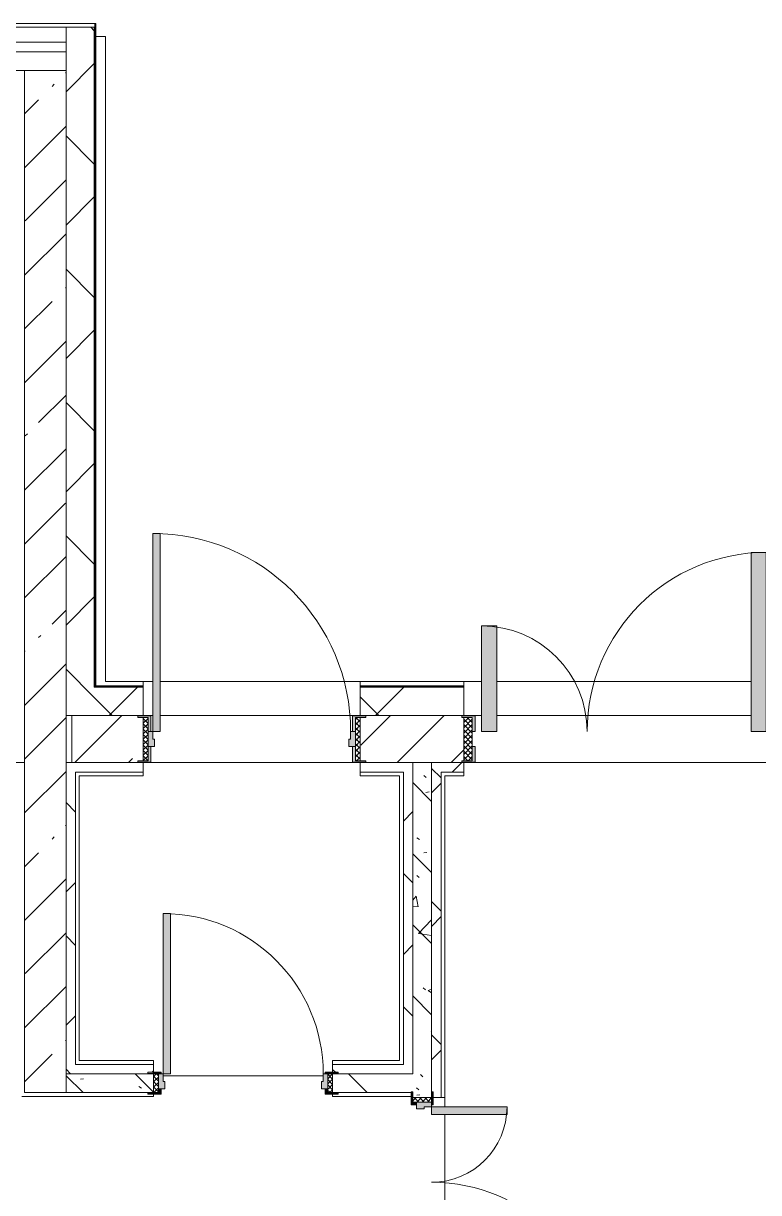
# Model space of a CAD drawing. Header units: millimetres. Extents: x 3991 to 282775, y -8553 to 29560.
# Drawn here: x 233559 to 237460, y 21150 to 27350 of the extents above; entities that cross this region are included whole.
import ezdxf

# ---------------------------------------------------------------- set-up
doc = ezdxf.new("R2010")
doc.units = ezdxf.units.MM
for name, color, linetype, lineweight, true_color in [('A-DOOR-3', 7, 'Continuous', 5, 0xaaaaaa), ('A-DOOR-4', 7, 'Continuous', 5, 0xe2e2e2), ('A-DOOR-FRAM-2', 7, 'Continuous', 5, 0xe2e2e2), ('A-DOOR-FRAM-3', 7, 'Continuous', 5, 0xaaaaaa), ('A-FLOR-1', 7, 'Continuous', 5, 0xaaaaaa), ('I-WALL-4', 7, 'Continuous', 5, 0x787878)]:
    doc.layers.add(name, color=color, linetype=linetype, lineweight=lineweight, true_color=true_color)
for name, color, linetype, lineweight in [('A-WALL', 7, 'Continuous', 9), ('A-WALL-4', 7, 'Continuous', 5), ('I-WALL-3', 7, 'Continuous', 5)]:
    doc.layers.add(name, color=color, linetype=linetype, lineweight=lineweight)
pattern_1 = [(45, (148815.1, 0), (-353.5534, 353.5534), []), (135, (148815.1, 0), (-353.5534, -353.5534), [])]
pattern_2 = [(45, (148815.1, 0), (-285.1231, 285.1231), []), (45, (149100.2, 0), (-285.1231, 285.1231), [504.031, -100.806, 16.764, -84.042])]
pattern_3 = [(135, (148815.1, 0), (-377.1708, -377.1708), [533.4, -88.9, 17.78, -88.9]), (135, (148815.1, 376.94), (-377.1708, -377.1708), []), (50, (148815.1, 0), (637.6445, -55.7866), [66.675, -733.425]), (355, (148815.1, 0), (-123.3494, 668.699), [53.34, -586.74]), (100.451, (148868.2, -4.65), (514.299, 612.908), [56.665, -623.315]), (46.184, (148815.1, 177.8), (948.7764, -147.15), [100.012, -1100.137]), (96.636, (148894.15, 165.5), (830.909, 865.997), [84.998, -934.973]), (351.184, (148815.1, 177.8), (830.918, 865.988), [80.01, -880.11]), (21, (148904, 133.35), (530.6506, -357.9283), [66.675, -733.425]), (326, (148904, 133.35), (216.308, 644.6585), [53.34, -586.74]), (71.451, (148948.2, 103.5), (746.9596, 286.7243), [56.665, -623.315]), (37.5, (148815.09, 0), (10.81053, 295.9426), [16.764, -562.864, 16.764, -578.866, -588.962]), (37.5, (148815.09, 0), (10.81053, 295.9426), [-1175.258, 16.764, -572.198]), (7.5, (148815.1, 0), (233.8692, 350.6318), [16.764, -322.834, 16.764, -549.529, -224.472]), (7.5, (148815.1, 0), (233.8692, 350.6318), [-905.891, 16.764, -207.708]), (327.5, (148616.84, 0), (474.5678, -20.0513), [16.764, -205.486, 16.764, -676.656, -920.115]), (327.5, (148616.84, 0), (474.5678, -20.0513), [-915.67, 16.764, -903.351]), (317.5, (148527.94, 0), (518.4522, 88.9934), [16.764, -272.161, 16.764, -443.738, -653.415]), (317.5, (148527.94, 0), (518.4522, 88.9934), [-749.427, 16.764, -636.651])]

# ---------------------------------------------------------------- blocks, each defined once
blk = doc.blocks.new('110_Дверь_СКБ_2Ст_Внутренняя - ДН-7д_л__ ДОО_Дв_1450x2100h_Загрузочная_ Помещение холодильных камер-21737406-Общий план 1 этажа с размещением фрагментов 1_1-1_9')
at = {"layer": 'A-DOOR-3'}
h = blk.add_hatch(dxfattribs=at)
h.set_pattern_fill('FP_87', color=256, style=0, pattern_type=2)
h.set_pattern_definition([(135, (1471.41, 189.685), (-14.14214, -14.14214), []), (225, (1471.41, 189.685), (14.14214, -14.14214), [])])
h.paths.add_polyline_path([(862.5, -115), (862.5, 115), (817.5, 115), (817.5, -115)])
at = {"layer": 'A-DOOR-4'}
for points in [[(767.5, 40), (767.5, 990), (687.5, 990), (687.5, 40)], [(-742.5, 40), (-662.5, 40), (-662.5, 600), (-742.5, 600), (-742.5, 125)]]:
    blk.add_hatch(color=256, dxfattribs=at).paths.add_polyline_path(points)
h = blk.add_hatch(color=256, dxfattribs=at)
h.paths.add_polyline_path([(-777.5, 40), (-777.5, 123), (-847.5, 123), (-844.3, 115), (-792.5, 115), (-792.5, 40)])
h.paths.add_polyline_path([(812.5, 40), (817.5, 40), (817.5, 115), (872.5, 115), (872.5, 123), (802.5, 123), (802.5, 40)])
h = blk.add_hatch(color=256, dxfattribs=at)
h.paths.add_polyline_path([(872.5, -123), (872.5, -115), (817.5, -115), (812.5, -40), (802.5, -40), (802.5, -123), (862.5, -123)])
h.paths.add_polyline_path([(-833.5, -123), (-777.5, -123), (-777.5, -40), (-792.5, -40), (-792.5, -115), (-847.5, -115), (-842.5, -123), (-837.5, -123)])
at = {"layer": 'A-DOOR-FRAM-3'}
h = blk.add_hatch(dxfattribs=at)
h.set_pattern_fill('FP_88', color=256, style=0, pattern_type=2)
h.set_pattern_definition([(45, (-651.384, 189.685), (-14.1421, 14.1421), []), (135, (-651.384, 189.685), (-14.1421, -14.1421), [])])
h.paths.add_polyline_path([(-792.5, -115), (-792.5, 115), (-837.5, 115), (-837.5, -115)])
at = {"layer": 'A-DOOR-3'}
for p, q in [((767.5, 990), (687.5, 990)), ((687.5, 990), (687.5, 40)), ((767.5, 40), (767.5, 990)), ((-742.5, 600), (-742.5, 40)), ((-662.5, 600), (-742.5, 600)), ((-662.5, 40), (-662.5, 600)), ((-777.5, 123), (-847.5, 123)), ((-847.5, 123), (-847.5, 115)), ((-847.5, 115), (-792.5, 115)), ((-792.5, 115), (-792.5, 40)), ((-777.5, 40), (-777.5, 123)), ((872.5, 123), (802.5, 123)), ((802.5, 123), (802.5, 40)), ((817.5, 40), (817.5, 115)), ((817.5, 115), (872.5, 115)), ((872.5, 115), (872.5, 123)), ((-792.5, 40), (-777.5, 40)), ((-742.5, 40), (-662.5, 40)), ((687.5, 40), (767.5, 40)), ((802.5, 40), (817.5, 40)), ((-777.5, -40), (-792.5, -40)), ((-792.5, -40), (-792.5, -115)), ((-777.5, -123), (-777.5, -40)), ((817.5, -40), (802.5, -40)), ((802.5, -40), (802.5, -123)), ((817.5, -115), (817.5, -40)), ((-847.5, -115), (-847.5, -123)), ((-792.5, -115), (-847.5, -115)), ((-847.5, -123), (-777.5, -123)), ((802.5, -123), (872.5, -123)), ((872.5, -115), (817.5, -115)), ((872.5, -123), (872.5, -115))]:
    blk.add_line(p, q, dxfattribs=at)
for centre, radius, start, end in [((767.5, 40), 950, 90, 180), ((-742.5, 40), 560, 0, 90)]:
    blk.add_arc(centre, radius, start, end, dxfattribs=at)
at = {"layer": 'A-DOOR-FRAM-3'}
for p, q in [((-792.5, 115), (-837.5, 115)), ((-837.5, 115), (-837.5, -115)), ((-792.5, -115), (-792.5, 115)), ((862.5, 115), (817.5, 115)), ((817.5, 115), (817.5, -115)), ((862.5, -115), (862.5, 115)), ((-837.5, -115), (-792.5, -115)), ((817.5, -115), (862.5, -115))]:
    blk.add_line(p, q, dxfattribs=at)
blk = doc.blocks.new('110_Дверь_СКБ_1Ст_Внутренняя1 - ДН-6д_ ДОО_Дв_1150x2100-24253098-Общий план 1 этажа с размещением фрагментов 1_1-1_9')
at = {"layer": 'A-DOOR-3'}
h = blk.add_hatch(dxfattribs=at)
h.set_pattern_fill('FP_89', color=256, style=0, pattern_type=2)
h.set_pattern_definition([(135, (1726.41, 189.685), (-14.14214, -14.14214), []), (225, (1726.41, 189.685), (14.14214, -14.14214), [])])
h.paths.add_polyline_path([(587.5, -115), (587.5, 115), (562.5, 115), (562.5, -115)])
at = {"layer": 'A-DOOR-4'}
h = blk.add_hatch(color=256, dxfattribs=at)
h.paths.add_polyline_path([(-522.5, 40), (-522.5, 123), (-592.5, 123), (-592.5, 115), (-537.5, 115), (-537.5, 40)])
h.paths.add_polyline_path([(562.5, 40), (562.5, 115), (617.5, 115), (617.5, 123), (547.5, 123), (547.5, 40)])
h = blk.add_hatch(color=256, dxfattribs=at)
h.paths.add_polyline_path([(-502.5, -40), (-505.6, 0), (-512.5, 0), (-512.5, 40), (-537.5, 40), (-537.5, -40), (-505.6, -40)])
h.paths.add_polyline_path([(562.5, -40), (562.5, 40), (537.5, 40), (537.5, 0), (527.5, 0), (527.5, -40), (537.5, -40)])
h = blk.add_hatch(color=256, dxfattribs=at)
h.paths.add_polyline_path([(587.7, -123), (617.5, -123), (617.5, -115), (562.5, -115), (562.5, -40), (547.5, -40), (547.5, -123), (587.5, -123)])
h.paths.add_polyline_path([(-548.9, -123), (-522.5, -119.1), (-522.5, -40), (-537.5, -40), (-537.5, -115), (-592.5, -115), (-592.5, -123), (-562.5, -123)])
at = {"layer": 'A-DOOR-FRAM-2'}
blk.add_hatch(color=256, dxfattribs=at).paths.add_polyline_path([(-512.5, 40), (-472.5, 40), (-472.5, 1090), (-512.5, 1090), (-512.5, 80)])
at = {"layer": 'A-DOOR-FRAM-3'}
h = blk.add_hatch(dxfattribs=at)
h.set_pattern_fill('FP_90', color=256, style=0, pattern_type=2)
h.set_pattern_definition([(45, (-396.384, 189.685), (-14.1421, 14.1421), []), (135, (-396.384, 189.685), (-14.1421, -14.1421), [])])
h.paths.add_polyline_path([(-537.5, -115), (-537.5, 115), (-562.5, 115), (-562.5, -115)])
at = {"layer": 'A-DOOR-3'}
for p, q in [((-512.5, 1090), (-512.5, 40)), ((-472.5, 1090), (-512.5, 1090)), ((-472.5, 40), (-472.5, 1090)), ((-522.5, 123), (-592.5, 123)), ((-592.5, 123), (-592.5, 115)), ((-592.5, 115), (-537.5, 115)), ((-537.5, 115), (-537.5, 40)), ((-522.5, 40), (-522.5, 123)), ((617.5, 123), (547.5, 123)), ((547.5, 123), (547.5, 40)), ((562.5, 40), (562.5, 115)), ((562.5, 115), (617.5, 115)), ((617.5, 115), (617.5, 123)), ((-537.5, 40), (-522.5, 40)), ((-512.5, 40), (-472.5, 40)), ((547.5, 40), (562.5, 40)), ((-522.5, -40), (-537.5, -40)), ((-537.5, -40), (-537.5, -115)), ((-522.5, -123), (-522.5, -40)), ((562.5, -40), (547.5, -40)), ((547.5, -40), (547.5, -123)), ((562.5, -115), (562.5, -40)), ((-592.5, -115), (-592.5, -123)), ((-537.5, -115), (-592.5, -115)), ((-592.5, -123), (-522.5, -123)), ((547.5, -123), (617.5, -123)), ((617.5, -115), (562.5, -115)), ((617.5, -123), (617.5, -115))]:
    blk.add_line(p, q, dxfattribs=at)
blk.add_arc((-512.5, 40), 1050, 360, 90, dxfattribs=at)
at = {"layer": 'A-DOOR-FRAM-3'}
for p, q in [((-537.5, 115), (-562.5, 115)), ((-562.5, 115), (-562.5, -115)), ((-537.5, -115), (-537.5, 115)), ((587.5, 115), (562.5, 115)), ((562.5, 115), (562.5, -115)), ((587.5, -115), (587.5, 115)), ((-512.5, 40), (-537.5, 40)), ((-537.5, 40), (-537.5, -40)), ((-512.5, 0), (-512.5, 40)), ((-502.5, 0), (-512.5, 0)), ((-502.5, -40), (-502.5, 0)), ((537.5, 0), (527.5, 0)), ((527.5, 0), (527.5, -40)), ((537.5, 40), (537.5, 0)), ((562.5, 40), (537.5, 40)), ((562.5, -40), (562.5, 40)), ((-537.5, -40), (-502.5, -40)), ((527.5, -40), (562.5, -40)), ((-562.5, -115), (-537.5, -115)), ((562.5, -115), (587.5, -115))]:
    blk.add_line(p, q, dxfattribs=at)
blk = doc.blocks.new('110_Дверь_СКБ_1Ст_Внутренняя1 - Д-8_п_ 950x2100h_охрана 2-32213875-Общий план 1 этажа с размещением фрагментов 1_1-1_9')
at = {"layer": 'A-DOOR-3'}
h = blk.add_hatch(dxfattribs=at)
h.set_pattern_fill('FP_52', color=256, style=0, pattern_type=2)
h.set_pattern_definition([(135, (1826.41, 114.685), (-14.14214, -14.14214), []), (225, (1826.41, 114.685), (14.14214, -14.14214), [])])
h.paths.add_polyline_path([(487.5, -50), (487.5, 50), (462.5, 50), (465.3, -50)])
at = {"layer": 'A-DOOR-4'}
h = blk.add_hatch(color=256, dxfattribs=at)
h.paths.add_polyline_path([(-437.5, -30), (-402.5, -30), (-402.5, 10), (-412.5, 10), (-412.5, 50), (-437.5, 50), (-437.5, 40)])
h.paths.add_polyline_path([(462.5, -30), (462.5, 50), (437.5, 50), (437.5, 10), (427.5, 10), (427.5, -30), (437.5, -30)])
at = {"layer": 'A-DOOR-FRAM-2'}
for points in [[(-372.5, 50), (-372.5, 900), (-412.5, 900), (-412.5, 50)], [(-460, 50), (-422.5, 50), (-422.5, 58), (-492.5, 53.6), (-492.5, 50), (-460.3, 50)], [(517.5, 50), (517.1, 58), (447.5, 58), (447.5, 50), (517.1, 50)], [(-437.5, -58), (-422.5, -58), (-422.5, -50), (-492.5, -50), (-492.5, -58), (-456.1, -58)], [(-422.5, -50), (-422.5, -30), (-437.5, -30), (-437.5, -50)], [(462.5, -50), (462.5, -30), (447.5, -30), (447.5, -50)], [(464.5, -58), (517.5, -58), (517.1, -50), (447.5, -50), (447.5, -58), (462.5, -58)]]:
    blk.add_hatch(color=256, dxfattribs=at).paths.add_polyline_path(points)
at = {"layer": 'A-DOOR-FRAM-3'}
h = blk.add_hatch(dxfattribs=at)
h.set_pattern_fill('FP_53', color=256, style=0, pattern_type=2)
h.set_pattern_definition([(45, (-296.384, 114.685), (-14.1421, 14.1421), []), (135, (-296.384, 114.685), (-14.1421, -14.1421), [])])
h.paths.add_polyline_path([(-437.5, -50), (-437.5, 50), (-462.5, 50), (-460.3, -50), (-456.3, -50)])
at = {"layer": 'A-DOOR-3'}
for p, q in [((-412.5, 900), (-412.5, 50)), ((-372.5, 900), (-412.5, 900)), ((-372.5, 50), (-372.5, 900)), ((-412.5, 50), (-372.5, 50))]:
    blk.add_line(p, q, dxfattribs=at)
blk.add_arc((-412.5, 50), 850, 360, 90, dxfattribs=at)
at = {"layer": 'A-DOOR-FRAM-3'}
for p, q in [((-422.5, 58), (-492.5, 58)), ((-492.5, 58), (-492.5, 50)), ((-492.5, 50), (-422.5, 50)), ((-437.5, 50), (-462.5, 50)), ((-462.5, 50), (-462.5, -50)), ((-412.5, 50), (-437.5, 50)), ((-437.5, 50), (-437.5, -30)), ((-437.5, -50), (-437.5, 50)), ((-422.5, 50), (-437.5, 50)), ((-437.5, 50), (-437.5, 49)), ((-437.5, 49), (-422.5, 49)), ((-422.5, 50), (-422.5, 58)), ((-422.5, 49), (-422.5, 50)), ((-412.5, 10), (-412.5, 50)), ((-402.5, 10), (-412.5, 10)), ((-402.5, -30), (-402.5, 10)), ((437.5, 10), (427.5, 10)), ((427.5, 10), (427.5, -30)), ((437.5, 50), (437.5, 10)), ((462.5, 50), (437.5, 50)), ((517.5, 58), (447.5, 58)), ((447.5, 58), (447.5, 50)), ((462.5, 50), (447.5, 50)), ((447.5, 50), (447.5, 49)), ((447.5, 50), (517.5, 50)), ((447.5, 49), (462.5, 49)), ((462.5, -30), (462.5, 50)), ((487.5, 50), (462.5, 50)), ((462.5, 50), (462.5, -50)), ((462.5, 49), (462.5, 50)), ((487.5, -50), (487.5, 50)), ((517.5, 50), (517.5, 58)), ((-422.5, -50), (-492.5, -50)), ((-492.5, -50), (-492.5, -58)), ((-492.5, -58), (-422.5, -58)), ((-462.5, -50), (-437.5, -50)), ((-437.5, -30), (-402.5, -30)), ((-422.5, -30), (-437.5, -30)), ((-437.5, -30), (-437.5, -50)), ((-437.5, -50), (-422.5, -50)), ((-422.5, -50), (-422.5, -30)), ((-422.5, -58), (-422.5, -50)), ((427.5, -30), (462.5, -30)), ((462.5, -30), (447.5, -30)), ((447.5, -30), (447.5, -50)), ((447.5, -50), (462.5, -50)), ((517.5, -50), (447.5, -50)), ((447.5, -50), (447.5, -58)), ((447.5, -58), (517.5, -58)), ((462.5, -50), (462.5, -30)), ((462.5, -50), (487.5, -50)), ((517.5, -58), (517.5, -50))]:
    blk.add_line(p, q, dxfattribs=at)
blk = doc.blocks.new('110_Дверь_СКБ_2Ст - Д-10а_ СОШ_Дв_1450x2100h_Горячий цех-25784455-Общий план 1 этажа с размещением фрагментов 1_1-1_9')
at = {"layer": 'A-DOOR-3'}
h = blk.add_hatch(dxfattribs=at)
h.set_pattern_fill('FP_95', color=256, style=0, pattern_type=2)
h.set_pattern_definition([(135, (1601.41, 114.685), (-14.14214, -14.14214), []), (225, (1601.41, 114.685), (14.14214, -14.14214), [])])
h.paths.add_polyline_path([(712.5, -50), (712.5, 50), (687.5, 50), (687.5, -50)])
at = {"layer": 'A-DOOR-4'}
for points in [[(662.5, 50), (662.5, 950), (622.5, 950), (625.9, 50)], [(-597.5, 175), (-597.5, 450), (-637.5, 450), (-637.5, 50), (-597.5, 50), (-597.5, 120)]]:
    blk.add_hatch(color=256, dxfattribs=at).paths.add_polyline_path(points)
h = blk.add_hatch(color=256, dxfattribs=at)
h.paths.add_polyline_path([(687.5, -30), (687.5, 50), (662.5, 50), (662.5, 10), (652.5, 10), (652.5, -30), (662.5, -30)])
h.paths.add_polyline_path([(-627.5, -30), (-627.5, 10), (-637.5, 10), (-637.5, 50), (-662.5, 50), (-662.5, -30), (-637.5, -30)])
at = {"layer": 'A-DOOR-FRAM-2'}
for points in [[(-647.5, 58), (-717.5, 58), (-712.5, 50), (-647.5, 50)], [(742.5, 58), (672.5, 58), (672.5, 50), (742.5, 50)], [(-647.5, -50), (-717.5, -53.5), (-712.5, -58), (-647.5, -58)], [(-647.5, -50), (-647.5, -30), (-662.5, -30), (-662.5, -50)], [(687.5, -30), (672.5, -30), (672.5, -50), (687.5, -50)], [(742.5, -50), (672.5, -50), (672.5, -58), (742.5, -58)]]:
    blk.add_hatch(color=256, dxfattribs=at).paths.add_polyline_path(points)
at = {"layer": 'A-DOOR-FRAM-3'}
h = blk.add_hatch(dxfattribs=at)
h.set_pattern_fill('FP_96', color=256, style=0, pattern_type=2)
h.set_pattern_definition([(45, (-521.384, 114.685), (-14.1421, 14.1421), []), (135, (-521.384, 114.685), (-14.1421, -14.1421), [])])
h.paths.add_polyline_path([(-662.5, -24.2), (-662.5, 50), (-687.5, 50), (-687.5, -50), (-662.5, -50)])
at = {"layer": 'A-DOOR-3'}
for p, q in [((662.5, 950), (622.5, 950)), ((622.5, 950), (622.5, 50)), ((662.5, 50), (662.5, 950)), ((-637.5, 450), (-637.5, 50)), ((-597.5, 450), (-637.5, 450)), ((-597.5, 50), (-597.5, 450)), ((-637.5, 50), (-597.5, 50)), ((622.5, 50), (662.5, 50))]:
    blk.add_line(p, q, dxfattribs=at)
for centre, radius, start, end in [((662.5, 50), 900, 90, 180), ((-637.5, 50), 400, 0, 90)]:
    blk.add_arc(centre, radius, start, end, dxfattribs=at)
at = {"layer": 'A-DOOR-FRAM-3'}
for p, q in [((-647.5, 58), (-717.5, 58)), ((-717.5, 58), (-717.5, 50)), ((-717.5, 50), (-647.5, 50)), ((-662.5, 50), (-687.5, 50)), ((-687.5, 50), (-687.5, -50)), ((-637.5, 50), (-662.5, 50)), ((-662.5, 50), (-662.5, -30)), ((-662.5, -50), (-662.5, 50)), ((-647.5, 50), (-647.5, 58)), ((-637.5, 10), (-637.5, 50)), ((-627.5, 10), (-637.5, 10)), ((-627.5, -30), (-627.5, 10)), ((662.5, 10), (652.5, 10)), ((652.5, 10), (652.5, -30)), ((662.5, 50), (662.5, 10)), ((687.5, 50), (662.5, 50)), ((742.5, 58), (672.5, 58)), ((672.5, 58), (672.5, 50)), ((672.5, 50), (742.5, 50)), ((687.5, -30), (687.5, 50)), ((712.5, 50), (687.5, 50)), ((687.5, 50), (687.5, -50)), ((712.5, -50), (712.5, 50)), ((742.5, 50), (742.5, 58)), ((-647.5, -50), (-717.5, -50)), ((-717.5, -50), (-717.5, -58)), ((-717.5, -58), (-647.5, -58)), ((-687.5, -50), (-662.5, -50)), ((-662.5, -30), (-627.5, -30)), ((-647.5, -30), (-662.5, -30)), ((-662.5, -30), (-662.5, -50)), ((-662.5, -50), (-647.5, -50)), ((-647.5, -50), (-647.5, -30)), ((-647.5, -58), (-647.5, -50)), ((652.5, -30), (687.5, -30)), ((687.5, -30), (672.5, -30)), ((672.5, -30), (672.5, -50)), ((672.5, -50), (687.5, -50)), ((742.5, -50), (672.5, -50)), ((672.5, -50), (672.5, -58)), ((672.5, -58), (742.5, -58)), ((687.5, -50), (687.5, -30)), ((687.5, -50), (712.5, -50)), ((742.5, -58), (742.5, -50))]:
    blk.add_line(p, q, dxfattribs=at)

msp = doc.modelspace()

# ---------------------------------------------------------------- hatches: boundary and pattern name
at = {"layer": 'A-WALL-4'}
h = msp.add_hatch(dxfattribs=at)
h.set_pattern_fill('FP_73', color=256, style=0, pattern_type=2)
h.set_pattern_definition(pattern_1)
h.paths.add_polyline_path([(233855.1, 23680), (233935.1, 23680), (233935.1, 27330), (233785.1, 27330), (233785.1, 23680), (233815.1, 23680)])
h = msp.add_hatch(dxfattribs=at)
h.set_pattern_fill('FP_73', color=256, style=0, pattern_type=2)
h.set_pattern_definition(pattern_1)
h.paths.add_polyline_path([(230831.4, 27200), (233785.1, 27200), (233785.1, 27250), (229165.1, 27250), (229165.1, 27200), (229893.3, 27200)])
h.paths.add_polyline_path([(225565.1, 27200), (226065.1, 27200), (226065.1, 27250), (225165.1, 27250), (225165.1, 27200)])
h.paths.add_polyline_path([(222355.1, 27200), (223065.1, 27200), (223065.1, 27250), (221725.1, 27250), (221725.1, 27200)])
h.paths.add_polyline_path([(219125.1, 27200), (219625.1, 27200), (219625.1, 27250), (217025.1, 27250), (217025.1, 27200), (219103.6, 27200)])
h.paths.add_polyline_path([(215925.1, 27200), (215925.1, 27250), (214975.1, 27250), (214975.1, 27200), (215575.1, 27200)])
h.paths.add_polyline_path([(208820.1, 27200), (209875.1, 27200), (209875.1, 27250), (208820.1, 27250), (208820.1, 27210)])
h.paths.add_polyline_path([(205675.1, 27200), (206520.1, 27200), (206520.1, 27250), (205675.1, 27250), (205675.1, 27206.1)])
h.paths.add_polyline_path([(199675.1, 27200), (200575.1, 27200), (200575.1, 27250), (199675.1, 27250), (199675.1, 27210)])
h.paths.add_polyline_path([(203466.6, 27200), (203575.1, 27200), (203575.1, 27250), (202675.1, 27250), (202675.1, 27200), (202975.1, 27200)])
h.paths.add_polyline_path([(196625.3, 27200), (197575.1, 27200), (197575.1, 27250), (196475.1, 27250), (196475.1, 27200)])
h.paths.add_polyline_path([(191738.8, 27200), (193375.1, 27200), (193375.1, 27250), (190975.1, 27250), (190975.1, 27200), (191595.1, 27200)])
h = msp.add_hatch(dxfattribs=at)
h.set_pattern_fill('FP_73', color=256, style=0, pattern_type=2)
h.set_pattern_definition(pattern_1)
h.paths.add_polyline_path([(233785.1, 27100), (233780.5, 27200), (229165.1, 27198.1), (229165.1, 27100), (233763.3, 27100)])
h.paths.add_polyline_path([(217057.1, 27100), (219625.1, 27100), (219625.1, 27200), (217025.1, 27200), (217025.1, 27110), (217057.1, 27110), (217057.1, 27102), (217025.1, 27100)])
h.paths.add_polyline_path([(191595.1, 27100), (193375.1, 27100), (193375.1, 27200), (190975.1, 27200), (190975.1, 27100), (191575.1, 27100)])
h.paths.add_polyline_path([(196475.1, 27100), (197575.1, 27100), (197575.1, 27200), (196475.1, 27200), (196475.1, 27139.7)])
h.paths.add_polyline_path([(199675.1, 27100), (200575.1, 27100), (200575.1, 27200), (199675.1, 27200), (199675.1, 27140)])
h.paths.add_polyline_path([(202675.1, 27100), (203575.1, 27100), (203575.1, 27200), (202675.1, 27200), (202675.1, 27140)])
h.paths.add_polyline_path([(205675.1, 27100), (206520.1, 27100), (206520.1, 27200), (205675.1, 27200), (205675.1, 27140)])
h.paths.add_polyline_path([(226065.1, 27100), (226065.1, 27200), (225165.1, 27200), (225165.1, 27100), (225944.8, 27100)])
h.paths.add_polyline_path([(208820.1, 27100), (209875.1, 27100), (209875.1, 27200), (208820.1, 27200), (208820.1, 27140)])
h.paths.add_polyline_path([(223065.1, 27100), (223065.1, 27200), (221725.1, 27200), (221725.1, 27100), (223012.9, 27100)])
h.paths.add_polyline_path([(214975.1, 27100), (215893.1, 27102), (215893.1, 27110), (215925.1, 27110), (215925.1, 27200), (214975.1, 27200), (214975.1, 27140)])
h = msp.add_hatch(dxfattribs=at)
h.set_pattern_fill('FP_73', color=256, style=0, pattern_type=2)
h.set_pattern_definition(pattern_1)
h.paths.add_polyline_path([(237795.1, 23680), (237825.1, 23680), (237822.1, 23830), (237595.1, 23830), (237595.1, 23680), (237672.6, 23680)])
h.paths.add_polyline_path([(234195.1, 23680), (234195.1, 23830), (233935.1, 23830), (233935.1, 23680), (233995.1, 23680)])
h.paths.add_polyline_path([(235895.1, 23680), (235895.1, 23830), (235345.1, 23830), (235345.1, 23680), (235718, 23680)])
at = {"layer": 'I-WALL-3'}
h = msp.add_hatch(dxfattribs=at)
h.set_pattern_fill('FP_57', color=256, style=0, pattern_type=2)
h.set_pattern_definition(pattern_2)
h.paths.add_polyline_path([(233763.3, 21680), (233785.1, 21680), (233785.1, 27100), (233565.1, 27100), (233565.1, 21680)])
h = msp.add_hatch(dxfattribs=at)
h.set_pattern_fill('FP_57', color=256, style=0, pattern_type=2)
h.set_pattern_definition(pattern_2)
h.paths.add_polyline_path([(237975.1, 23430), (237975.1, 23680), (237605.1, 23678), (237605.1, 23670), (237595.1, 23670), (237595.1, 23440), (237605.1, 23440), (237605.1, 23432), (237845.8, 23430)])
h.paths.add_polyline_path([(233815.1, 23430), (234165.1, 23432), (234165.1, 23440), (234195.1, 23440), (234195.1, 23670), (234165.1, 23670), (234165.1, 23678), (233815.1, 23680)])
h.paths.add_polyline_path([(235575.1, 23430), (235885.1, 23434), (235885.1, 23440), (235895.1, 23440), (235891.1, 23670), (235885.1, 23670.7), (235885.1, 23678), (235375.1, 23678), (235375.1, 23670), (235345.1, 23670), (235346, 23440), (235375.1, 23440), (235375.1, 23432), (235555.1, 23430)])
h = msp.add_hatch(dxfattribs=at)
h.set_pattern_fill('FP_73', color=256, style=0, pattern_type=2)
h.set_pattern_definition(pattern_1)
h.paths.add_polyline_path([(233835.1, 21830), (233835.1, 23430), (233785.1, 23430), (233785.1, 21830), (233834.8, 21830)])
h = msp.add_hatch(dxfattribs=at)
h.set_pattern_fill('FP_73', color=256, style=0, pattern_type=2)
h.set_pattern_definition(pattern_1)
h.paths.add_polyline_path([(235575.1, 21780), (235625.1, 21780), (235625.1, 23430), (235575.1, 23430), (235575.1, 21785.6)])
h = msp.add_hatch(dxfattribs=at)
h.set_pattern_fill('FP_73', color=256, style=0, pattern_type=2)
h.set_pattern_definition(pattern_1)
h.paths.add_polyline_path([(235725.1, 19300), (235775.1, 19300), (235775.1, 20255), (235733.1, 20255), (235733.1, 20225), (235725.1, 20225), (235725.1, 19350)])
h.paths.add_polyline_path([(235775.1, 21655), (235775.1, 23430), (235725.1, 23430), (235725.2, 21685), (235733.1, 21680), (235733.1, 21655)])
h = msp.add_hatch(dxfattribs=at)
h.set_pattern_fill('FP_73', color=256, style=0, pattern_type=2)
h.set_pattern_definition(pattern_1)
h.paths.add_polyline_path([(235775.1, 23380), (235895.1, 23380), (235895.1, 23430), (235775.1, 23430)])
h = msp.add_hatch(dxfattribs=at)
h.set_pattern_fill('FP_73', color=256, style=0, pattern_type=2)
h.set_pattern_definition(pattern_1)
h.paths.add_polyline_path([(233875.4, 21780), (234219.8, 21783.6), (234219.8, 21788), (234249.8, 21788), (234249.8, 21830), (233785.1, 21830), (233785.1, 21780), (233855.1, 21780)])
h.paths.add_polyline_path([(235555.1, 21780), (235575.1, 21780), (235575.1, 21830), (235199.8, 21830), (235199.8, 21788), (235229.8, 21788), (235229.8, 21780), (235521.6, 21780)])
at = {"layer": 'I-WALL-4'}
h = msp.add_hatch(dxfattribs=at)
h.set_pattern_fill('FP_86', color=256, style=0, pattern_type=2)
h.set_pattern_definition(pattern_3)
h.paths.add_polyline_path([(235625.1, 21780), (235725.1, 21780), (235725.1, 23430), (235625.1, 23430), (235625.1, 22106)])
h = msp.add_hatch(dxfattribs=at)
h.set_pattern_fill('FP_86', color=256, style=0, pattern_type=2)
h.set_pattern_definition(pattern_3)
h.paths.add_polyline_path([(235229.3, 21680), (235725.1, 21685), (235725.1, 21780), (235199.8, 21780), (235199.8, 21680), (235210.7, 21680)])
h.paths.add_polyline_path([(233855.1, 21680), (234249.8, 21680), (234249.8, 21780), (233785.1, 21780), (233785.1, 21680), (233851.3, 21680)])
h = msp.add_hatch(dxfattribs=at)
h.set_pattern_fill('FP_86', color=256, style=0, pattern_type=2)
h.set_pattern_definition(pattern_3)
h.paths.add_polyline_path([(235718, 20030), (235725.1, 20030), (235725.1, 20255), (235625.1, 20255), (235625.1, 20030)])
h.paths.add_polyline_path([(235718, 21655), (235725.1, 21660), (235725.1, 21680), (235625.1, 21680), (235625.1, 21655), (235654.3, 21655)])

# ---------------------------------------------------------------- linework, layer by layer
at = {"layer": 'A-FLOR-1'}
for p, q in [((233565.1, 23430), (233515.1, 23430)), ((235149.8, 21770), (234299.8, 21770)), ((234249.8, 21660), (233551.1, 21660)), ((234249.8, 21672), (234249.8, 21660)), ((235199.8, 21660), (235199.8, 21672)), ((235617.1, 21660), (235199.8, 21660)), ((235795.1, 21605), (235795.1, 21655)), ((235795.1, 20345), (235795.1, 21565))]:
    msp.add_line(p, q, dxfattribs=at)
at = {"layer": 'A-WALL'}
for p, q in [((233938.1, 27350), (233938.1, 23833)), ((233938.1, 27330), (229165.1, 27330)), ((233785.1, 27100), (233785.1, 27330)), ((233935.1, 23830), (233935.1, 27330)), ((233785.1, 27250), (229165.1, 27250)), ((233785.1, 27200), (229165.1, 27200)), ((233935.1, 23830), (234195.1, 23830)), ((233938.1, 23833), (234195.1, 23833)), ((235345.1, 23833), (235895.1, 23833)), ((235345.1, 23830), (235895.1, 23830)), ((233935.1, 23680), (234195.1, 23680)), ((235895.1, 23680), (235345.1, 23680)), ((234195.1, 23430), (233835.1, 23430)), ((233835.1, 23380), (233835.1, 21830)), ((233835.1, 23380), (234195.1, 23380)), ((235575.1, 23430), (235345.1, 23430)), ((235345.1, 23380), (235575.1, 23380)), ((235575.1, 21830), (235575.1, 23380)), ((235725.1, 23430), (235625.1, 23430)), ((235895.1, 23430), (235775.1, 23430)), ((235775.1, 21655), (235775.1, 23380)), ((235775.1, 23380), (235895.1, 23380)), ((233835.1, 21830), (234249.8, 21830)), ((235199.8, 21830), (235575.1, 21830)), ((234219.8, 21780), (233785.1, 21780)), ((233785.1, 21780), (233785.1, 21680)), ((235575.1, 21780), (235229.8, 21780))]:
    msp.add_line(p, q, dxfattribs=at)
at = {"layer": 'A-WALL-4'}
for p, q in [((233785.1, 27350), (225165.1, 27350)), ((233943.1, 27350), (233785.1, 27350)), ((233943.1, 23838), (233943.1, 27350)), ((233943.1, 27280), (233995.1, 27280)), ((233995.1, 27280), (233995.1, 23860)), ((229465.1, 27100), (233785.1, 27100)), ((233785.1, 27100), (233785.1, 23680)), ((234195.1, 23838), (233943.1, 23838)), ((233995.1, 23860), (234245.1, 23860)), ((234195.1, 23680), (234195.1, 23860)), ((234285.1, 23860), (235990.1, 23860)), ((235345.1, 23860), (235345.1, 23680)), ((235895.1, 23838), (235345.1, 23838)), ((235895.1, 23680), (235895.1, 23860)), ((236070.1, 23860), (237420.1, 23860)), ((233785.1, 23680), (233815.1, 23680))]:
    msp.add_line(p, q, dxfattribs=at)
at = {"layer": 'I-WALL-3'}
for p, q in [((233565.1, 27100), (233565.1, 21680)), ((233785.1, 27100), (233565.1, 27100)), ((233785.1, 27100), (233785.1, 21780)), ((233935.1, 23680), (233815.1, 23680)), ((233815.1, 23680), (233815.1, 23430)), ((234195.1, 23680), (234245.1, 23680)), ((234285.1, 23680), (235345.1, 23680)), ((235895.1, 23680), (235990.1, 23680)), ((236070.1, 23680), (237420.1, 23680)), ((233835.1, 23430), (233785.1, 23430)), ((235345.1, 23430), (234195.1, 23430)), ((234195.1, 23360), (234195.1, 23430)), ((235345.1, 23430), (235345.1, 23360)), ((235625.1, 23430), (235575.1, 23430)), ((235625.1, 23430), (235625.1, 21780)), ((235725.1, 21685), (235725.1, 23430)), ((235775.1, 23430), (235725.1, 23430)), ((237595.1, 23430), (235895.1, 23430)), ((235895.1, 23360), (235895.1, 23430)), ((233855.1, 21850), (233855.1, 23360)), ((233855.1, 23360), (234195.1, 23360)), ((235345.1, 23360), (235555.1, 23360)), ((235555.1, 23360), (235555.1, 21850)), ((235795.1, 21655), (235795.1, 23360)), ((235795.1, 23360), (235895.1, 23360)), ((234249.8, 21850), (233855.1, 21850)), ((234249.8, 21788), (234249.8, 21850)), ((235555.1, 21850), (235199.8, 21850)), ((235199.8, 21850), (235199.8, 21788)), ((235575.1, 21780), (235625.1, 21780)), ((233565.1, 21680), (234219.8, 21680)), ((235229.8, 21680), (235617.1, 21680)), ((235733.1, 21655), (235795.1, 21655))]:
    msp.add_line(p, q, dxfattribs=at)

# ---------------------------------------------------------------- block references
at = {"layer": 'A-DOOR-3'}
for name, p in [('110_Дверь_СКБ_1Ст_Внутренняя1 - ДН-6д_ ДОО_Дв_1150x2100-24253098-Общий план 1 этажа с размещением фрагментов 1_1-1_9', (234757.6, 23555)), ('110_Дверь_СКБ_2Ст_Внутренняя - ДН-7д_л__ ДОО_Дв_1450x2100h_Загрузочная_ Помещение холодильных камер-21737406-Общий план 1 этажа с размещением фрагментов 1_1-1_9', (236732.6, 23555)), ('110_Дверь_СКБ_1Ст_Внутренняя1 - Д-8_п_ 950x2100h_охрана 2-32213875-Общий план 1 этажа с размещением фрагментов 1_1-1_9', (234712.3, 21730))]:
    msp.add_blockref(name, p, dxfattribs=at)
at = {"layer": 'A-DOOR-3', "rotation": 270}
msp.add_blockref('110_Дверь_СКБ_2Ст - Д-10а_ СОШ_Дв_1450x2100h_Горячий цех-25784455-Общий план 1 этажа с размещением фрагментов 1_1-1_9', (235675.1, 20967.5), dxfattribs=at)

doc.saveas('drawing.dxf')
